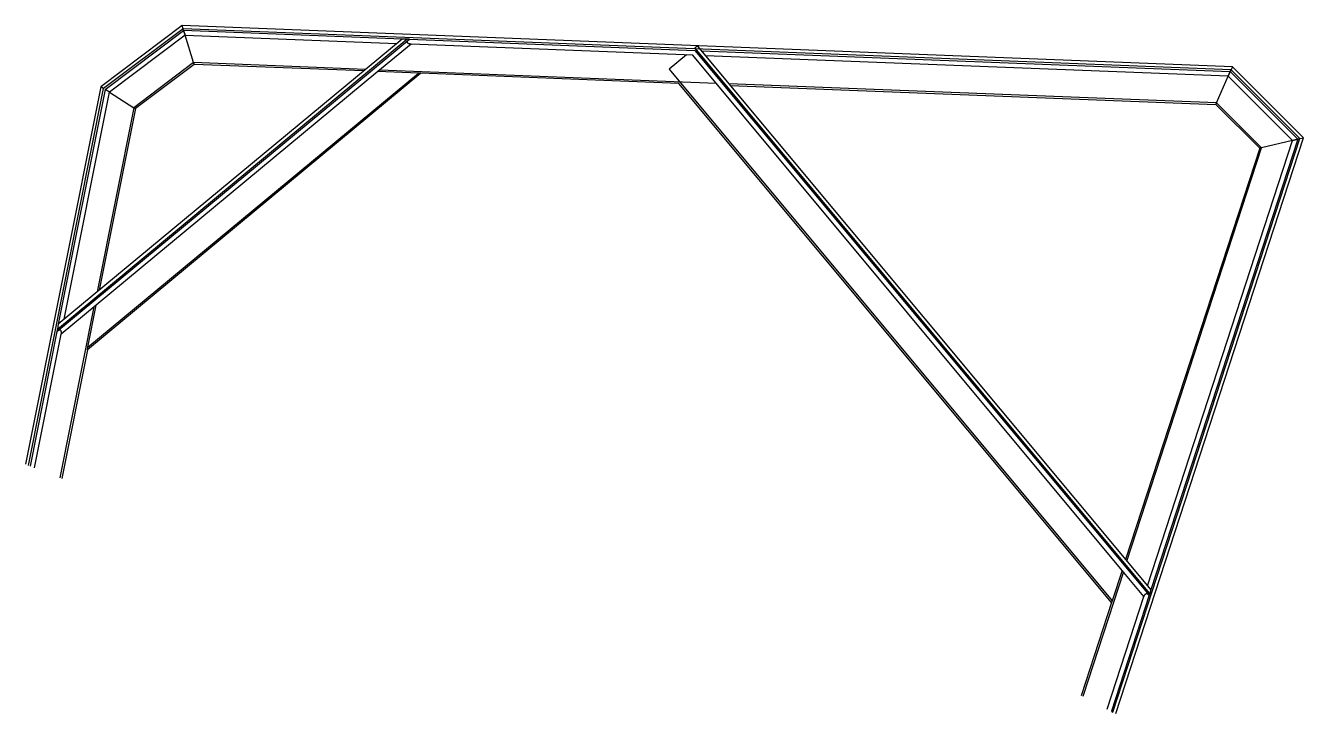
# Model space of a CAD drawing. Header units: millimetres. Extents: x -548 to 788, y 111 to 831.
import ezdxf

# ---------------------------------------------------------------- set-up
doc = ezdxf.new("R2010")
doc.units = ezdxf.units.MM
doc.layers.add('Default Layer', color=7, linetype='Continuous', lineweight=30)

msp = doc.modelspace()

# ---------------------------------------------------------------- linework, layer by layer
at = {"layer": 'Default Layer', "color": 18, "lineweight": 30, "true_color": 0x000000}
for p, q in [((-381, 820.4), (-159.8, 811.7)), ((-482.5, 494.2), (-137.1, 780.8)), ((-177.4, 784.1), (174, 770.3)), ((709.4, 777.5), (776.5, 710.5)), ((712.3, 784.1), (784.2, 712.3)), ((-544.5, 370.6), (-466.1, 764.6)), ((-511.4, 357.6), (-475.8, 536.6)), ((599.7, 259.4), (557.2, 128.9))]:
    msp.add_line(p, q, dxfattribs=at)
for points in [[(591.7, 111.3), (787.9, 713.2), (787.9, 713.2), (713.7, 787.3), (713.7, 787.3), (-384.1, 830.6), (-384.1, 830.6), (-469.1, 766.5), (-469.1, 766.5), (-547.7, 371.8)], [(-514.4, 513.2), (-149.1, 816.3), (-149.1, 816.3), (-154, 816.5), (-154, 816.5), (-513.4, 518.4), (-513.4, 518.4), (-514.4, 513.2)], [(-154, 816.5), (-382.5, 825.5), (-382.5, 825.5), (-383.1, 827.2), (-383.1, 827.2), (-466.1, 764.6), (-466.1, 764.6), (-469.1, 766.5)], [(598.4, 260.9), (149.6, 799.5), (149.6, 799.5), (-144.8, 811.1), (-144.8, 811.1), (-179.4, 782.5), (-179.4, 782.5), (-473.7, 538.3)], [(-194.3, 783.1), (-371.4, 790), (-371.4, 790), (-372, 791.8), (-372, 791.8), (-434.4, 744.7), (-434.4, 744.7), (-472.7, 552.1)], [(143, 799.8), (125, 784.8), (125, 784.8), (588.1, 229.1)], [(-134.5, 780.7), (-483, 491.6), (-483, 491.6), (-509.8, 357)], [(587.4, 227.2), (135.1, 770.1), (135.1, 770.1), (-134.5, 780.7), (-134.5, 780.7), (-137.1, 780.8), (-137.1, 780.8), (-179.4, 782.5)], [(-507.3, 523.4), (-460, 760.8), (-460, 760.8), (-464.6, 763.6), (-464.6, 763.6), (-513.4, 518.4)], [(603.4, 270.6), (744.2, 702.7), (744.2, 702.7), (697.2, 749.6), (697.2, 749.6), (696.5, 748), (696.5, 748), (697.2, 749.6), (697.2, 749.6), (187.4, 769.7)], [(624.8, 244.9), (776.5, 710.5), (776.5, 710.5), (744.2, 702.7)], [(-483, 491.6), (-482.5, 494.2), (-482.5, 494.2), (-473.7, 538.3), (-473.7, 538.3), (-510.4, 507.9)], [(582.7, 115.9), (621.1, 233.7), (621.1, 233.7), (598.4, 260.9), (598.4, 260.9), (588.1, 229.1), (588.1, 229.1), (587.4, 227.2), (587.4, 227.2), (555.7, 129.7)]]:
    msp.add_lwpolyline(points, dxfattribs=at)
at = {"layer": 'Default Layer', "color": 18, "lineweight": 30, "true_color": 0x000000, "extrusion": (0, 0, -1)}
for points in [[(-713.7, 787.3), (-712.3, 784.1), (-712.3, 784.1), (383.1, 827.2), (383.1, 827.2), (384.1, 830.6)], [(538.2, 368.1), (510.4, 507.9), (510.4, 507.9), (510.3, 508.3), (510.3, 508.3), (510.2, 508.8), (510.2, 508.8), (510.2, 509.2), (510.2, 509.2), (510.2, 509.6), (510.2, 509.6), (510.2, 510), (510.2, 510), (510.2, 510.3), (510.2, 510.3), (510.3, 510.6), (510.3, 510.6), (510.4, 510.9), (510.4, 510.9), (510.5, 511.2), (510.5, 511.2), (510.6, 511.4), (510.6, 511.4), (510.7, 511.6), (510.7, 511.6), (510.9, 511.8), (510.9, 511.8), (511.1, 511.9), (511.1, 511.9), (511.3, 512), (511.3, 512), (511.5, 512.1), (511.5, 512.1), (511.7, 512.1), (511.7, 512.1), (512, 512.1), (512, 512.1), (512.3, 512.1), (512.3, 512.1), (512.6, 512), (512.6, 512), (512.9, 511.9), (512.9, 511.9), (513.2, 511.7), (513.2, 511.7), (513.5, 511.6), (513.5, 511.6), (513.9, 511.4), (513.9, 511.4), (514.2, 511.1), (514.2, 511.1), (514.6, 510.9), (514.6, 510.9), (514.9, 510.6), (514.9, 510.6), (146.5, 816.2), (146.5, 816.2), (149.1, 816.3)], [(464.6, 763.6), (382.5, 825.5), (382.5, 825.5), (381, 820.4), (381, 820.4), (460, 760.8), (460, 760.8), (464.6, 763.6)], [(192.4, 784.7), (372, 791.8), (372, 791.8), (381, 820.4), (381, 820.4), (382.5, 825.5), (382.5, 825.5), (383.1, 827.2)], [(144.8, 811.1), (145.3, 811.2), (145.3, 811.2), (145.8, 811.2), (145.8, 811.2), (146.2, 811.3), (146.2, 811.3), (146.6, 811.4), (146.6, 811.4), (146.9, 811.5), (146.9, 811.5), (147.3, 811.6), (147.3, 811.6), (147.5, 811.8), (147.5, 811.8), (147.8, 811.9), (147.8, 811.9), (148, 812.1), (148, 812.1), (148.2, 812.3), (148.2, 812.3), (148.3, 812.5), (148.3, 812.5), (148.4, 812.7), (148.4, 812.7), (148.5, 813), (148.5, 813), (148.5, 813.2), (148.5, 813.2), (148.5, 813.5), (148.5, 813.5), (148.4, 813.8), (148.4, 813.8), (148.3, 814.1), (148.3, 814.1), (148.2, 814.4), (148.2, 814.4), (148, 814.7), (148, 814.7), (147.8, 815), (147.8, 815), (147.5, 815.3), (147.5, 815.3), (147.2, 815.6), (147.2, 815.6), (146.9, 815.9), (146.9, 815.9), (146.5, 816.2), (146.5, 816.2), (-152, 804.4), (-152, 804.4), (-626.7, 234.8), (-626.7, 234.8), (-626.4, 235.1), (-626.4, 235.1), (-626.1, 235.4), (-626.1, 235.4), (-625.9, 235.6), (-625.9, 235.6), (-625.6, 235.8), (-625.6, 235.8), (-625.3, 236), (-625.3, 236), (-625, 236.1), (-625, 236.1), (-624.7, 236.2), (-624.7, 236.2), (-624.4, 236.3), (-624.4, 236.3), (-624.1, 236.4), (-624.1, 236.4), (-623.8, 236.4), (-623.8, 236.4), (-623.5, 236.3), (-623.5, 236.3), (-623.2, 236.3), (-623.2, 236.3), (-622.9, 236.1), (-622.9, 236.1), (-622.7, 236), (-622.7, 236), (-622.4, 235.8), (-622.4, 235.8), (-622.2, 235.6), (-622.2, 235.6), (-622, 235.4), (-622, 235.4), (-621.8, 235.1), (-621.8, 235.1), (-621.6, 234.8), (-621.6, 234.8), (-621.4, 234.4), (-621.4, 234.4), (-621.2, 234.1), (-621.2, 234.1), (-621.1, 233.7)], [(-627.3, 236.7), (-151.9, 807.2), (-151.9, 807.2), (-154.4, 809.4), (-154.4, 809.4), (-628.5, 240.4), (-628.5, 240.4), (-627.3, 236.7), (-627.3, 236.7), (-626.7, 234.8), (-626.7, 234.8), (-587.2, 113.6), (-587.2, 113.6), (-588.7, 112.8)], [(-158.7, 804.2), (-711.5, 782.4), (-711.5, 782.4), (-709.4, 777.5), (-709.4, 777.5), (-163, 799)], [(372, 791.8), (371.4, 790), (371.4, 790), (432.8, 743.7), (432.8, 743.7), (434.4, 744.7)], [(-697.2, 749.6), (-709.4, 777.5), (-709.4, 777.5), (-711.5, 782.4), (-711.5, 782.4), (-782.2, 711.9), (-782.2, 711.9), (-776.5, 710.5), (-776.5, 710.5), (-782.2, 711.9), (-782.2, 711.9), (-628.5, 240.4)], [(-188.9, 768), (-696.5, 748), (-696.5, 748), (-742.3, 702.3), (-742.3, 702.3), (-602.1, 272.1)], [(460, 760.8), (434.4, 744.7), (434.4, 744.7), (432.8, 743.7), (432.8, 743.7), (470.6, 553.8)], [(-588.7, 112.8), (-784.2, 712.3), (-784.2, 712.3), (-782.2, 711.9), (-782.2, 711.9), (-784.2, 712.3), (-784.2, 712.3), (-787.9, 713.2)], [(514.4, 513.2), (514.9, 510.6), (514.9, 510.6), (542.9, 370)]]:
    msp.add_lwpolyline(points, dxfattribs=at)
at = {"layer": 'Default Layer', "color": 18, "lineweight": 30, "true_color": 0x000000}
for points in [[(711.5, 782.4, 0), (712.3, 784.1, 0), (711.5, 782.4, 0)], [(742.3, 702.3, 0), (744.2, 702.7, 0), (742.3, 702.3, 0)]]:
    msp.add_polyline3d(points, dxfattribs=at)

doc.saveas('drawing.dxf')
